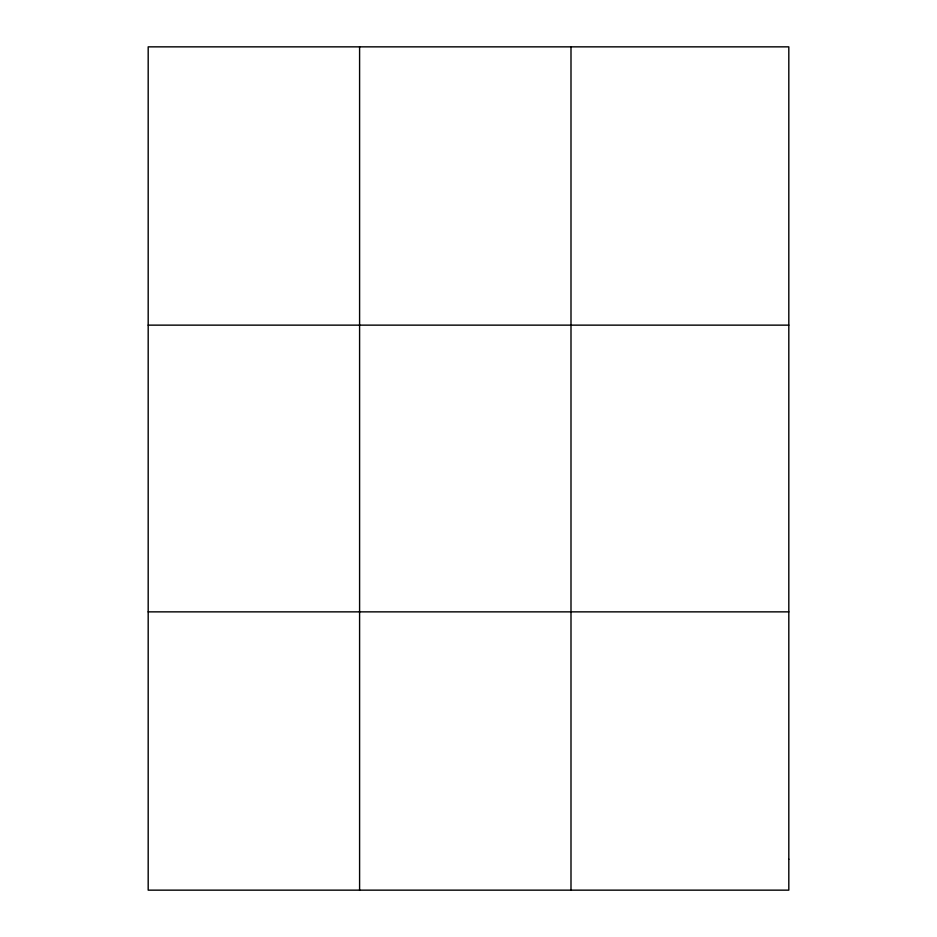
<?xml version="1.0" encoding="UTF-8"?>
<svg xmlns="http://www.w3.org/2000/svg" width="937" height="937" viewBox="0 0 937 937"><rect width="100%" height="100%" fill="white"/><g stroke="black" fill="none" stroke-linecap="round" stroke-linejoin="round"><path stroke-width="1.41" d="M359.597 46.85L359.597 890.15M570.996 46.85L570.996 890.15M148.187 325.139L788.813 325.139M148.187 611.861L788.813 611.861M788.813 859.229L788.813 890.15L148.187 890.15L148.187 46.85L788.813 46.85L788.813 859.229"/></g></svg>
